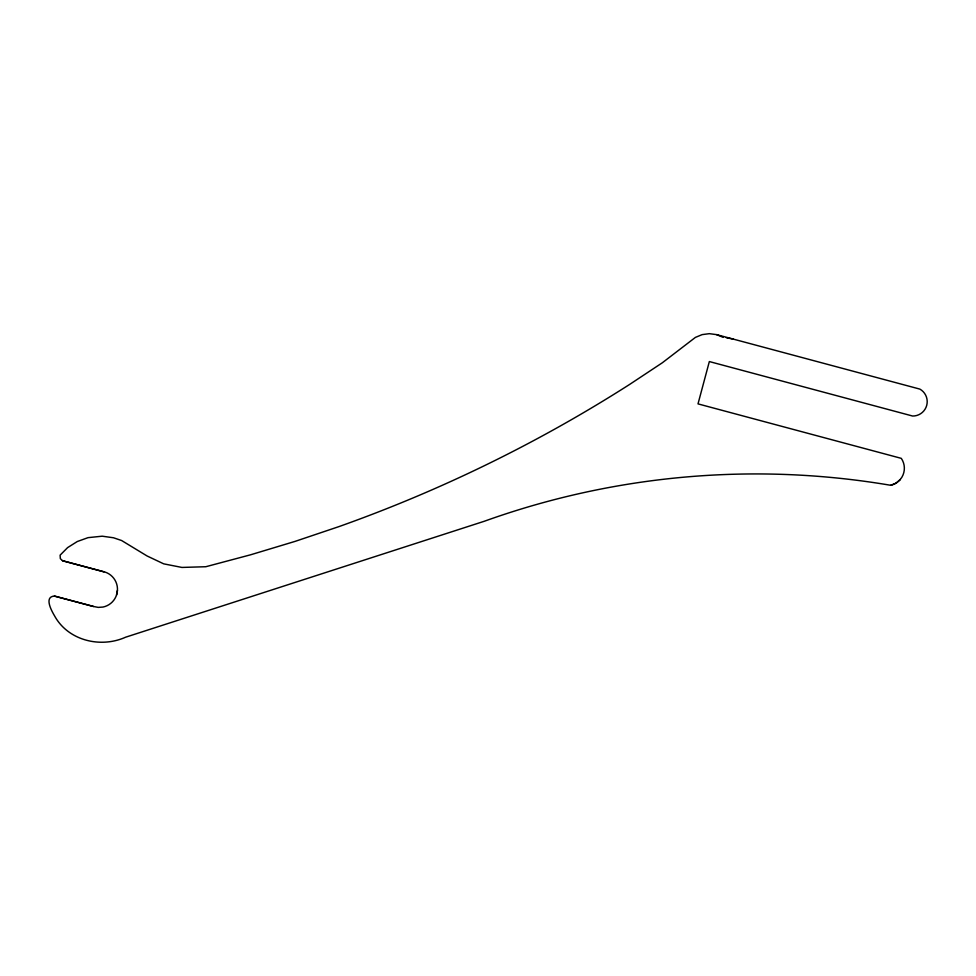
<?xml version="1.0" encoding="UTF-8"?>
<svg xmlns="http://www.w3.org/2000/svg" width="976" height="976" viewBox="0 0 976 976"><rect width="100%" height="100%" fill="white"/><g stroke="black" fill="none" stroke-linecap="round" stroke-linejoin="round"><path stroke-width="1.46" d="M116.534 595.018L117.425 590.37M900.262 479.497L901.909 477.179A17.458 17.458 0 0 0 901.287 458.354L698.011 403.881L709.345 361.559L912.621 416.032A14.384 14.384 0 0 0 919.843 389.095L716.567 334.622L709.345 333.67L702.134 334.622L695.4 337.403L662.314 362.791L629.837 384.3A1428.583 1428.583 0 0 1 338.928 526.613L294.996 541.412L250.6 554.795L205.802 566.727L181.926 567.434L163.712 563.847L147.083 555.978L121.634 540.533L113.521 537.776L102.212 536.19L88.035 537.654L77.299 541.521L67.625 547.597L60.109 555.161L60.341 558.675L62.72 560.797L105.054 572.07A18.141 18.141 0 0 1 102.956 607.06L98.222 607.389L93.574 606.499L54.4 596.068C43.676 596.739 51.74 611.11 54.558 615.856C68.1 640.671 100.65 648.43 125.575 637.218L484.169 521.306A803.968 803.968 0 0 1 890.71 485.292L895.956 483.169L900.262 479.497A17.458 17.458 0 0 1 890.71 485.292M726.205 337.696L733.33 339.111M54.4 596.068L93.574 606.499M62.379 560.675L103.981 571.863M716.567 334.622L723.155 337.354"/></g></svg>
